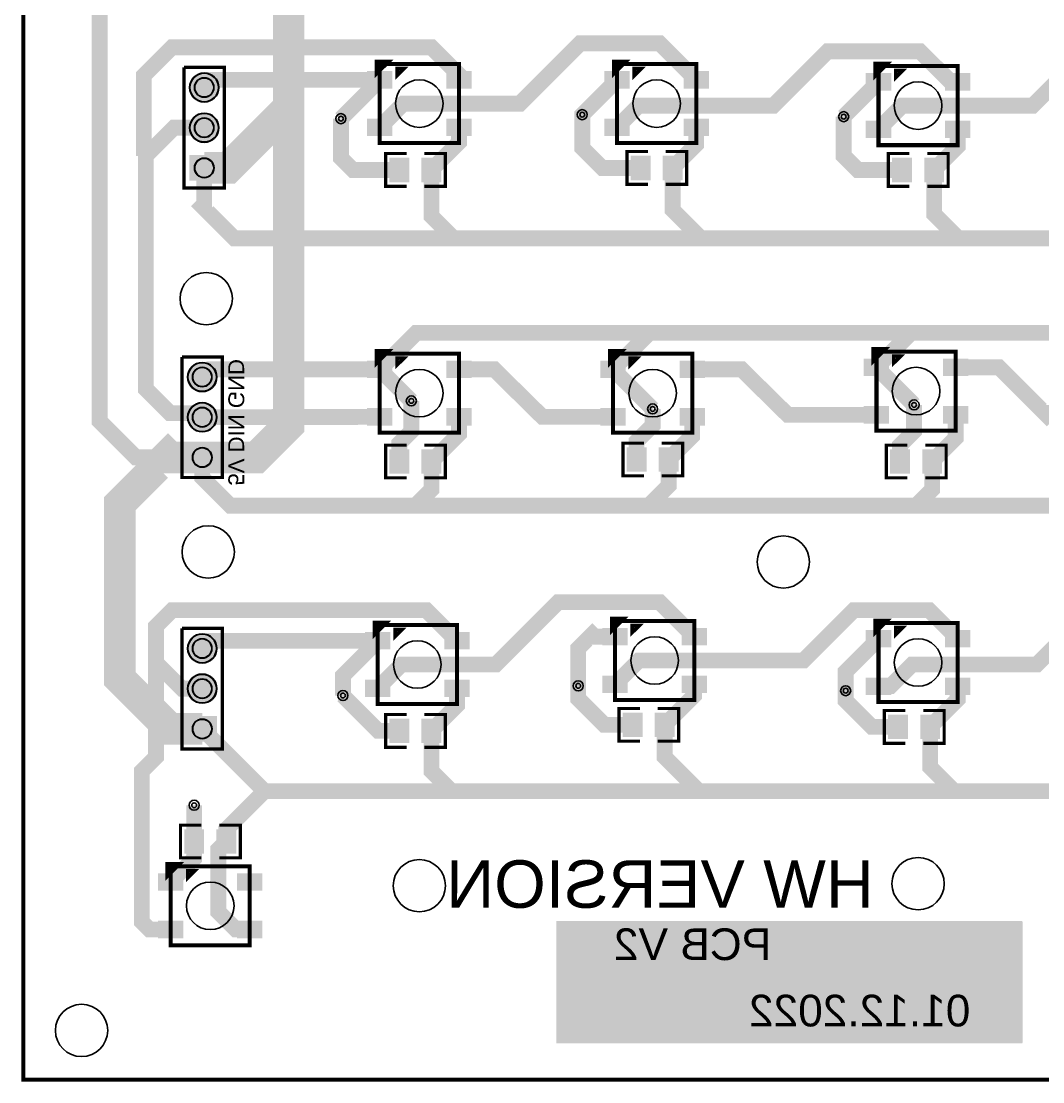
# Model space of a CAD drawing. Extents: x -5 to 8273, y -8273 to 5.
# Drawn here: x -5 to 2535, y -8273 to -5635 of the extents above; entities that cross this region are included whole.
import ezdxf

# ---------------------------------------------------------------- set-up
doc = ezdxf.new("R2010")
doc.units = 9
for name, color, linetype, true_color in [('BoardOutLine', 7, 'Continuous', 0xff00ff), ('BottomLayer', 7, 'Continuous', 0x0000ff), ('BottomSilkLayer', 7, 'Continuous', 0x66cc33), ('BottomSolderMaskLayer', 7, 'Continuous', 0xaa00ff), ('Hole', 7, 'Continuous', 0x222222), ('Multi-Layer', 7, 'Continuous', 0xc0c0c0), ('TopLayer', 7, 'Continuous', 0xff0000), ('TopPasteMaskLayer', 7, 'Continuous', 0x808080), ('TopSilkLayer', 7, 'Continuous', 0xffcc00), ('TopSolderMaskLayer', 7, 'Continuous', 0x800080)]:
    doc.layers.add(name, color=color, linetype=linetype, true_color=true_color)
doc.styles.get("Standard").update_dxf_attribs({"font": 'arial.ttf'})

msp = doc.modelspace()

# ---------------------------------------------------------------- hatches: boundary and pattern name
at = {"layer": 'BottomLayer'}
msp.add_hatch(color=256, dxfattribs=at).paths.add_polyline_path([(1327.5, -7875), (2482.5, -7875), (2482.5, -8175), (1327.5, -8175), (1327.5, -7875)])
at = {"layer": 'BottomSolderMaskLayer'}
for points in [[(413.6, -5800, 1), (486.4, -5800, 1)], [(413.6, -5900, 1), (486.4, -5900, 1)], [(413.4, -6031.9), (413.4, -5968.1), (486.6, -5968.1), (486.6, -6031.9)], [(408.6, -6520, 1), (481.4, -6520, 1)], [(408.6, -6620, 1), (481.4, -6620, 1)], [(408.4, -6751.9), (408.4, -6688.1), (481.6, -6688.1), (481.6, -6751.9)], [(408.6, -7195, 1), (481.4, -7195, 1)], [(408.6, -7295, 1), (481.4, -7295, 1)], [(408.4, -7426.9), (408.4, -7363.1), (481.6, -7363.1), (481.6, -7426.9)], [(1325.5, -7873), (2484.5, -7873), (2484.5, -8177), (1325.5, -8177), (1325.5, -7873)]]:
    msp.add_hatch(color=256, dxfattribs=at).paths.add_polyline_path(points)
at = {"layer": 'Multi-Layer'}
for points in [[(414.6, -5800, 1), (485.4, -5800, 1)], [(414.6, -5900, 1), (485.4, -5900, 1)], [(414.6, -6031), (414.6, -5969), (485.4, -5969), (485.4, -6031)], [(409.6, -6520, 1), (480.4, -6520, 1)], [(409.6, -6620, 1), (480.4, -6620, 1)], [(409.6, -6751), (409.6, -6689), (480.4, -6689), (480.4, -6751)], [(409.6, -7195, 1), (480.4, -7195, 1)], [(409.6, -7295, 1), (480.4, -7295, 1)], [(409.6, -7426), (409.6, -7364), (480.4, -7364), (480.4, -7426)]]:
    msp.add_hatch(color=256, dxfattribs=at).paths.add_polyline_path(points)
at = {"layer": 'TopLayer'}
for points in [[(916.1, -5800.6), (857, -5800.6), (857, -5761.3), (916.1, -5761.3)], [(1112.9, -5800.6), (1053.9, -5800.6), (1053.9, -5761.3), (1112.9, -5761.3)], [(1506.1, -5800.6), (1447, -5800.6), (1447, -5761.3), (1506.1, -5761.3)], [(1702.9, -5800.6), (1643.9, -5800.6), (1643.9, -5761.3), (1702.9, -5761.3)], [(2156.1, -5805.6), (2097, -5805.6), (2097, -5766.3), (2156.1, -5766.3)], [(2352.9, -5805.6), (2293.9, -5805.6), (2293.9, -5766.3), (2352.9, -5766.3)], [(916.1, -5918.7), (857, -5918.7), (857, -5879.4), (916.1, -5879.4)], [(1112.9, -5918.7), (1053.9, -5918.7), (1053.9, -5879.4), (1112.9, -5879.4)], [(1506.1, -5918.7), (1447, -5918.7), (1447, -5879.4), (1506.1, -5879.4)], [(1702.9, -5918.7), (1643.9, -5918.7), (1643.9, -5879.4), (1702.9, -5879.4)], [(2156.1, -5923.7), (2097, -5923.7), (2097, -5884.4), (2156.1, -5884.4)], [(2352.9, -5923.7), (2293.9, -5923.7), (2293.9, -5884.4), (2352.9, -5884.4)], [(957.8, -6033.5), (912.2, -6033.5), (912.2, -5976.5), (957.8, -5976.5)], [(1037.8, -6033.5), (992.2, -6033.5), (992.2, -5976.5), (1037.8, -5976.5)], [(1557.8, -6028.5), (1512.2, -6028.5), (1512.2, -5971.5), (1557.8, -5971.5)], [(1637.8, -6028.5), (1592.2, -6028.5), (1592.2, -5971.5), (1637.8, -5971.5)], [(2207.8, -6033.5), (2162.2, -6033.5), (2162.2, -5976.5), (2207.8, -5976.5)], [(2287.8, -6033.5), (2242.2, -6033.5), (2242.2, -5976.5), (2287.8, -5976.5)], [(916.1, -6520.6), (857, -6520.6), (857, -6481.3), (916.1, -6481.3)], [(1112.9, -6520.6), (1053.9, -6520.6), (1053.9, -6481.3), (1112.9, -6481.3)], [(1496.1, -6520.6), (1437, -6520.6), (1437, -6481.3), (1496.1, -6481.3)], [(1692.9, -6520.6), (1633.9, -6520.6), (1633.9, -6481.3), (1692.9, -6481.3)], [(2151.1, -6515.6), (2092, -6515.6), (2092, -6476.3), (2151.1, -6476.3)], [(2347.9, -6515.6), (2288.9, -6515.6), (2288.9, -6476.3), (2347.9, -6476.3)], [(916.1, -6638.7), (857, -6638.7), (857, -6599.4), (916.1, -6599.4)], [(1112.9, -6638.7), (1053.9, -6638.7), (1053.9, -6599.4), (1112.9, -6599.4)], [(1496.1, -6638.7), (1437, -6638.7), (1437, -6599.4), (1496.1, -6599.4)], [(1692.9, -6638.7), (1633.9, -6638.7), (1633.9, -6599.4), (1692.9, -6599.4)], [(2151.1, -6633.7), (2092, -6633.7), (2092, -6594.4), (2151.1, -6594.4)], [(2347.9, -6633.7), (2288.9, -6633.7), (2288.9, -6594.4), (2347.9, -6594.4)], [(1547.8, -6753.5), (1502.2, -6753.5), (1502.2, -6696.5), (1547.8, -6696.5)], [(1627.8, -6753.5), (1582.2, -6753.5), (1582.2, -6696.5), (1627.8, -6696.5)], [(957.8, -6758.5), (912.2, -6758.5), (912.2, -6701.5), (957.8, -6701.5)], [(1037.8, -6758.5), (992.2, -6758.5), (992.2, -6701.5), (1037.8, -6701.5)], [(2202.8, -6758.5), (2157.2, -6758.5), (2157.2, -6701.5), (2202.8, -6701.5)], [(2282.8, -6758.5), (2237.2, -6758.5), (2237.2, -6701.5), (2282.8, -6701.5)], [(1501.1, -7185.6), (1442, -7185.6), (1442, -7146.3), (1501.1, -7146.3)], [(1697.9, -7185.6), (1638.9, -7185.6), (1638.9, -7146.3), (1697.9, -7146.3)], [(911.1, -7195.6), (852, -7195.6), (852, -7156.3), (911.1, -7156.3)], [(1107.9, -7195.6), (1048.9, -7195.6), (1048.9, -7156.3), (1107.9, -7156.3)], [(2156.1, -7190.6), (2097, -7190.6), (2097, -7151.3), (2156.1, -7151.3)], [(2352.9, -7190.6), (2293.9, -7190.6), (2293.9, -7151.3), (2352.9, -7151.3)], [(911.1, -7313.7), (852, -7313.7), (852, -7274.4), (911.1, -7274.4)], [(1107.9, -7313.7), (1048.9, -7313.7), (1048.9, -7274.4), (1107.9, -7274.4)], [(1501.1, -7303.7), (1442, -7303.7), (1442, -7264.4), (1501.1, -7264.4)], [(1697.9, -7303.7), (1638.9, -7303.7), (1638.9, -7264.4), (1697.9, -7264.4)], [(2156.1, -7308.7), (2097, -7308.7), (2097, -7269.4), (2156.1, -7269.4)], [(2352.9, -7308.7), (2293.9, -7308.7), (2293.9, -7269.4), (2352.9, -7269.4)], [(1537.8, -7413.5), (1492.2, -7413.5), (1492.2, -7356.5), (1537.8, -7356.5)], [(1617.8, -7413.5), (1572.2, -7413.5), (1572.2, -7356.5), (1617.8, -7356.5)], [(957.8, -7428.5), (912.2, -7428.5), (912.2, -7371.5), (957.8, -7371.5)], [(1037.8, -7428.5), (992.2, -7428.5), (992.2, -7371.5), (1037.8, -7371.5)], [(2197.8, -7418.5), (2152.2, -7418.5), (2152.2, -7361.5), (2197.8, -7361.5)], [(2277.8, -7418.5), (2232.2, -7418.5), (2232.2, -7361.5), (2277.8, -7361.5)], [(447.8, -7703.5), (402.2, -7703.5), (402.2, -7646.5), (447.8, -7646.5)], [(527.8, -7703.5), (482.2, -7703.5), (482.2, -7646.5), (527.8, -7646.5)], [(396.1, -7795.6), (337, -7795.6), (337, -7756.3), (396.1, -7756.3)], [(592.9, -7795.6), (533.9, -7795.6), (533.9, -7756.3), (592.9, -7756.3)], [(396.1, -7913.7), (337, -7913.7), (337, -7874.4), (396.1, -7874.4)], [(592.9, -7913.7), (533.9, -7913.7), (533.9, -7874.4), (592.9, -7874.4)], [(1330, -7875), (2485, -7875), (2485, -8175), (1330, -8175), (1330, -7875)]]:
    msp.add_hatch(color=256, dxfattribs=at).paths.add_polyline_path(points)
at = {"layer": 'TopPasteMaskLayer'}
for points in [[(916.1, -5800.6), (857, -5800.6), (857, -5761.3), (916.1, -5761.3)], [(1112.9, -5800.6), (1053.9, -5800.6), (1053.9, -5761.3), (1112.9, -5761.3)], [(1506.1, -5800.6), (1447, -5800.6), (1447, -5761.3), (1506.1, -5761.3)], [(1702.9, -5800.6), (1643.9, -5800.6), (1643.9, -5761.3), (1702.9, -5761.3)], [(2156.1, -5805.6), (2097, -5805.6), (2097, -5766.3), (2156.1, -5766.3)], [(2352.9, -5805.6), (2293.9, -5805.6), (2293.9, -5766.3), (2352.9, -5766.3)], [(916.1, -5918.7), (857, -5918.7), (857, -5879.4), (916.1, -5879.4)], [(1112.9, -5918.7), (1053.9, -5918.7), (1053.9, -5879.4), (1112.9, -5879.4)], [(1506.1, -5918.7), (1447, -5918.7), (1447, -5879.4), (1506.1, -5879.4)], [(1702.9, -5918.7), (1643.9, -5918.7), (1643.9, -5879.4), (1702.9, -5879.4)], [(2156.1, -5923.7), (2097, -5923.7), (2097, -5884.4), (2156.1, -5884.4)], [(2352.9, -5923.7), (2293.9, -5923.7), (2293.9, -5884.4), (2352.9, -5884.4)], [(957.8, -6033.5), (912.2, -6033.5), (912.2, -5976.5), (957.8, -5976.5)], [(1037.8, -6033.5), (992.2, -6033.5), (992.2, -5976.5), (1037.8, -5976.5)], [(1557.8, -6028.5), (1512.2, -6028.5), (1512.2, -5971.5), (1557.8, -5971.5)], [(1637.8, -6028.5), (1592.2, -6028.5), (1592.2, -5971.5), (1637.8, -5971.5)], [(2207.8, -6033.5), (2162.2, -6033.5), (2162.2, -5976.5), (2207.8, -5976.5)], [(2287.8, -6033.5), (2242.2, -6033.5), (2242.2, -5976.5), (2287.8, -5976.5)], [(916.1, -6520.6), (857, -6520.6), (857, -6481.3), (916.1, -6481.3)], [(1112.9, -6520.6), (1053.9, -6520.6), (1053.9, -6481.3), (1112.9, -6481.3)], [(1496.1, -6520.6), (1437, -6520.6), (1437, -6481.3), (1496.1, -6481.3)], [(1692.9, -6520.6), (1633.9, -6520.6), (1633.9, -6481.3), (1692.9, -6481.3)], [(2151.1, -6515.6), (2092, -6515.6), (2092, -6476.3), (2151.1, -6476.3)], [(2347.9, -6515.6), (2288.9, -6515.6), (2288.9, -6476.3), (2347.9, -6476.3)], [(916.1, -6638.7), (857, -6638.7), (857, -6599.4), (916.1, -6599.4)], [(1112.9, -6638.7), (1053.9, -6638.7), (1053.9, -6599.4), (1112.9, -6599.4)], [(1496.1, -6638.7), (1437, -6638.7), (1437, -6599.4), (1496.1, -6599.4)], [(1692.9, -6638.7), (1633.9, -6638.7), (1633.9, -6599.4), (1692.9, -6599.4)], [(2151.1, -6633.7), (2092, -6633.7), (2092, -6594.4), (2151.1, -6594.4)], [(2347.9, -6633.7), (2288.9, -6633.7), (2288.9, -6594.4), (2347.9, -6594.4)], [(1547.8, -6753.5), (1502.2, -6753.5), (1502.2, -6696.5), (1547.8, -6696.5)], [(1627.8, -6753.5), (1582.2, -6753.5), (1582.2, -6696.5), (1627.8, -6696.5)], [(957.8, -6758.5), (912.2, -6758.5), (912.2, -6701.5), (957.8, -6701.5)], [(1037.8, -6758.5), (992.2, -6758.5), (992.2, -6701.5), (1037.8, -6701.5)], [(2202.8, -6758.5), (2157.2, -6758.5), (2157.2, -6701.5), (2202.8, -6701.5)], [(2282.8, -6758.5), (2237.2, -6758.5), (2237.2, -6701.5), (2282.8, -6701.5)], [(1501.1, -7185.6), (1442, -7185.6), (1442, -7146.3), (1501.1, -7146.3)], [(1697.9, -7185.6), (1638.9, -7185.6), (1638.9, -7146.3), (1697.9, -7146.3)], [(911.1, -7195.6), (852, -7195.6), (852, -7156.3), (911.1, -7156.3)], [(1107.9, -7195.6), (1048.9, -7195.6), (1048.9, -7156.3), (1107.9, -7156.3)], [(2156.1, -7190.6), (2097, -7190.6), (2097, -7151.3), (2156.1, -7151.3)], [(2352.9, -7190.6), (2293.9, -7190.6), (2293.9, -7151.3), (2352.9, -7151.3)], [(911.1, -7313.7), (852, -7313.7), (852, -7274.4), (911.1, -7274.4)], [(1107.9, -7313.7), (1048.9, -7313.7), (1048.9, -7274.4), (1107.9, -7274.4)], [(1501.1, -7303.7), (1442, -7303.7), (1442, -7264.4), (1501.1, -7264.4)], [(1697.9, -7303.7), (1638.9, -7303.7), (1638.9, -7264.4), (1697.9, -7264.4)], [(2156.1, -7308.7), (2097, -7308.7), (2097, -7269.4), (2156.1, -7269.4)], [(2352.9, -7308.7), (2293.9, -7308.7), (2293.9, -7269.4), (2352.9, -7269.4)], [(1537.8, -7413.5), (1492.2, -7413.5), (1492.2, -7356.5), (1537.8, -7356.5)], [(1617.8, -7413.5), (1572.2, -7413.5), (1572.2, -7356.5), (1617.8, -7356.5)], [(957.8, -7428.5), (912.2, -7428.5), (912.2, -7371.5), (957.8, -7371.5)], [(1037.8, -7428.5), (992.2, -7428.5), (992.2, -7371.5), (1037.8, -7371.5)], [(2197.8, -7418.5), (2152.2, -7418.5), (2152.2, -7361.5), (2197.8, -7361.5)], [(2277.8, -7418.5), (2232.2, -7418.5), (2232.2, -7361.5), (2277.8, -7361.5)], [(447.8, -7703.5), (402.2, -7703.5), (402.2, -7646.5), (447.8, -7646.5)], [(527.8, -7703.5), (482.2, -7703.5), (482.2, -7646.5), (527.8, -7646.5)], [(396.1, -7795.6), (337, -7795.6), (337, -7756.3), (396.1, -7756.3)], [(592.9, -7795.6), (533.9, -7795.6), (533.9, -7756.3), (592.9, -7756.3)], [(396.1, -7913.7), (337, -7913.7), (337, -7874.4), (396.1, -7874.4)], [(592.9, -7913.7), (533.9, -7913.7), (533.9, -7874.4), (592.9, -7874.4)]]:
    msp.add_hatch(color=256, dxfattribs=at).paths.add_polyline_path(points)
at = {"layer": 'TopSolderMaskLayer'}
for points in [[(413.6, -5800, 1), (486.4, -5800, 1)], [(918.1, -5802.6), (855, -5802.6), (855, -5759.3), (918.1, -5759.3)], [(1114.9, -5802.6), (1051.9, -5802.6), (1051.9, -5759.3), (1114.9, -5759.3)], [(1508.1, -5802.6), (1445, -5802.6), (1445, -5759.3), (1508.1, -5759.3)], [(1704.9, -5802.6), (1641.9, -5802.6), (1641.9, -5759.3), (1704.9, -5759.3)], [(2158.1, -5807.6), (2095, -5807.6), (2095, -5764.3), (2158.1, -5764.3)], [(2354.9, -5807.6), (2291.9, -5807.6), (2291.9, -5764.3), (2354.9, -5764.3)], [(413.6, -5900, 1), (486.4, -5900, 1)], [(918.1, -5920.7), (855, -5920.7), (855, -5877.4), (918.1, -5877.4)], [(1114.9, -5920.7), (1051.9, -5920.7), (1051.9, -5877.4), (1114.9, -5877.4)], [(1508.1, -5920.7), (1445, -5920.7), (1445, -5877.4), (1508.1, -5877.4)], [(1704.9, -5920.7), (1641.9, -5920.7), (1641.9, -5877.4), (1704.9, -5877.4)], [(2158.1, -5925.7), (2095, -5925.7), (2095, -5882.4), (2158.1, -5882.4)], [(2354.9, -5925.7), (2291.9, -5925.7), (2291.9, -5882.4), (2354.9, -5882.4)], [(413.4, -6031.9), (413.4, -5968.1), (486.6, -5968.1), (486.6, -6031.9)], [(959.8, -6035.5), (910.2, -6035.5), (910.2, -5974.5), (959.8, -5974.5)], [(1039.8, -6035.5), (990.2, -6035.5), (990.2, -5974.5), (1039.8, -5974.5)], [(1559.8, -6030.5), (1510.2, -6030.5), (1510.2, -5969.5), (1559.8, -5969.5)], [(1639.8, -6030.5), (1590.2, -6030.5), (1590.2, -5969.5), (1639.8, -5969.5)], [(2209.8, -6035.5), (2160.2, -6035.5), (2160.2, -5974.5), (2209.8, -5974.5)], [(2289.8, -6035.5), (2240.2, -6035.5), (2240.2, -5974.5), (2289.8, -5974.5)], [(408.6, -6520, 1), (481.4, -6520, 1)], [(918.1, -6522.6), (855, -6522.6), (855, -6479.3), (918.1, -6479.3)], [(1114.9, -6522.6), (1051.9, -6522.6), (1051.9, -6479.3), (1114.9, -6479.3)], [(1498.1, -6522.6), (1435, -6522.6), (1435, -6479.3), (1498.1, -6479.3)], [(1694.9, -6522.6), (1631.9, -6522.6), (1631.9, -6479.3), (1694.9, -6479.3)], [(2153.1, -6517.6), (2090, -6517.6), (2090, -6474.3), (2153.1, -6474.3)], [(2349.9, -6517.6), (2286.9, -6517.6), (2286.9, -6474.3), (2349.9, -6474.3)], [(408.6, -6620, 1), (481.4, -6620, 1)], [(2153.1, -6635.7), (2090, -6635.7), (2090, -6592.4), (2153.1, -6592.4)], [(2349.9, -6635.7), (2286.9, -6635.7), (2286.9, -6592.4), (2349.9, -6592.4)], [(918.1, -6640.7), (855, -6640.7), (855, -6597.4), (918.1, -6597.4)], [(1114.9, -6640.7), (1051.9, -6640.7), (1051.9, -6597.4), (1114.9, -6597.4)], [(1498.1, -6640.7), (1435, -6640.7), (1435, -6597.4), (1498.1, -6597.4)], [(1694.9, -6640.7), (1631.9, -6640.7), (1631.9, -6597.4), (1694.9, -6597.4)], [(408.4, -6751.9), (408.4, -6688.1), (481.6, -6688.1), (481.6, -6751.9)], [(1549.8, -6755.5), (1500.2, -6755.5), (1500.2, -6694.5), (1549.8, -6694.5)], [(1629.8, -6755.5), (1580.2, -6755.5), (1580.2, -6694.5), (1629.8, -6694.5)], [(959.8, -6760.5), (910.2, -6760.5), (910.2, -6699.5), (959.8, -6699.5)], [(1039.8, -6760.5), (990.2, -6760.5), (990.2, -6699.5), (1039.8, -6699.5)], [(2204.8, -6760.5), (2155.2, -6760.5), (2155.2, -6699.5), (2204.8, -6699.5)], [(2284.8, -6760.5), (2235.2, -6760.5), (2235.2, -6699.5), (2284.8, -6699.5)], [(1503.1, -7187.6), (1440, -7187.6), (1440, -7144.3), (1503.1, -7144.3)], [(1699.9, -7187.6), (1636.9, -7187.6), (1636.9, -7144.3), (1699.9, -7144.3)], [(408.6, -7195, 1), (481.4, -7195, 1)], [(913.1, -7197.6), (850, -7197.6), (850, -7154.3), (913.1, -7154.3)], [(1109.9, -7197.6), (1046.9, -7197.6), (1046.9, -7154.3), (1109.9, -7154.3)], [(2158.1, -7192.6), (2095, -7192.6), (2095, -7149.3), (2158.1, -7149.3)], [(2354.9, -7192.6), (2291.9, -7192.6), (2291.9, -7149.3), (2354.9, -7149.3)], [(408.6, -7295, 1), (481.4, -7295, 1)], [(913.1, -7315.7), (850, -7315.7), (850, -7272.4), (913.1, -7272.4)], [(1109.9, -7315.7), (1046.9, -7315.7), (1046.9, -7272.4), (1109.9, -7272.4)], [(1503.1, -7305.7), (1440, -7305.7), (1440, -7262.4), (1503.1, -7262.4)], [(1699.9, -7305.7), (1636.9, -7305.7), (1636.9, -7262.4), (1699.9, -7262.4)], [(2158.1, -7310.7), (2095, -7310.7), (2095, -7267.4), (2158.1, -7267.4)], [(2354.9, -7310.7), (2291.9, -7310.7), (2291.9, -7267.4), (2354.9, -7267.4)], [(1539.8, -7415.5), (1490.2, -7415.5), (1490.2, -7354.5), (1539.8, -7354.5)], [(1619.8, -7415.5), (1570.2, -7415.5), (1570.2, -7354.5), (1619.8, -7354.5)], [(408.4, -7426.9), (408.4, -7363.1), (481.6, -7363.1), (481.6, -7426.9)], [(959.8, -7430.5), (910.2, -7430.5), (910.2, -7369.5), (959.8, -7369.5)], [(1039.8, -7430.5), (990.2, -7430.5), (990.2, -7369.5), (1039.8, -7369.5)], [(2199.8, -7420.5), (2150.2, -7420.5), (2150.2, -7359.5), (2199.8, -7359.5)], [(2279.8, -7420.5), (2230.2, -7420.5), (2230.2, -7359.5), (2279.8, -7359.5)], [(449.8, -7705.5), (400.2, -7705.5), (400.2, -7644.5), (449.8, -7644.5)], [(529.8, -7705.5), (480.2, -7705.5), (480.2, -7644.5), (529.8, -7644.5)], [(398.1, -7797.6), (335, -7797.6), (335, -7754.3), (398.1, -7754.3)], [(594.9, -7797.6), (531.9, -7797.6), (531.9, -7754.3), (594.9, -7754.3)], [(398.1, -7915.7), (335, -7915.7), (335, -7872.4), (398.1, -7872.4)], [(594.9, -7915.7), (531.9, -7915.7), (531.9, -7872.4), (594.9, -7872.4)], [(1325.5, -7873), (2484.5, -7873), (2484.5, -8177), (1325.5, -8177), (1325.5, -7873)]]:
    msp.add_hatch(color=256, dxfattribs=at).paths.add_polyline_path(points)

# ---------------------------------------------------------------- linework, layer by layer
at = {"layer": 'BoardOutLine', "const_width": 10}
msp.add_lwpolyline([(0, 0), (8267.7, 0), (8267.7, -8267.7), (0, -8267.7), (0, 0)], close=True, dxfattribs=at)
at = {"layer": 'BottomLayer', "const_width": 78.7}
for points in [[(660, -5240), (660, -5850), (510, -6000), (450, -6000)], [(660, -5850), (660, -6640), (580, -6720), (445, -6720)], [(445, -7395), (365, -7395), (240, -7270), (240, -6835), (360, -6715), (365, -6720), (445, -6720)]]:
    msp.add_lwpolyline(points, dxfattribs=at)
at = {"layer": 'BottomSolderMaskLayer'}
for centre, radius in [((450, -5800), 36.4), ((450, -5800), 24.3), ((450, -5900), 36.4), ((450, -5900), 24.3), ((450, -6000), 24.4), ((445, -6520), 36.4), ((445, -6520), 24.3), ((445, -6620), 36.4), ((445, -6620), 24.3), ((445, -6720), 24.4), ((445, -7195), 36.4), ((445, -7195), 24.3), ((445, -7295), 36.4), ((445, -7295), 24.3), ((445, -7395), 24.4)]:
    msp.add_circle(centre, radius, dxfattribs=at)
at = {"layer": 'Hole'}
for centre in [(790, -5877.5), (1390, -5867.5), (2040, -5872.5), (965, -6579.4), (1565, -6599.4), (2215, -6589.4), (1380, -7288.1), (2045, -7300.1), (795, -7312.1), (425, -7585)]:
    msp.add_circle(centre, 6, dxfattribs=at)
at = {"layer": 'Multi-Layer'}
for centre, radius in [((450, -5800), 35.4), ((450, -5800), 23.6), ((1390, -5867.5), 12.5), ((450, -5900), 35.4), ((450, -5900), 23.6), ((790, -5877.5), 12.5), ((2040, -5872.5), 12.5), ((450, -6000), 23.6), ((455, -6325), 65), ((445, -6520), 35.4), ((445, -6520), 23.6), ((965, -6579.4), 12.5), ((445, -6620), 35.4), ((1565, -6599.4), 12.5), ((2215, -6589.4), 12.5), ((445, -6620), 23.6), ((445, -6720), 23.6), ((460, -6955), 65), ((1890, -6980), 65), ((445, -7195), 35.4), ((445, -7195), 23.6), ((445, -7295), 35.4), ((445, -7295), 23.6), ((1380, -7288.1), 12.5), ((795, -7312.1), 12.5), ((2045, -7300.1), 12.5), ((445, -7395), 23.6), ((425, -7585), 12.5), ((985, -7785), 65), ((2225, -7780), 65), ((145, -8145), 65)]:
    msp.add_circle(centre, radius, dxfattribs=at)
at = {"layer": 'TopLayer'}
for points, const_width in [([(190, -5255), (190, -6630), (280, -6720), (445, -6720)], 40), ([(1673.4, -5780.9), (1582.5, -5690), (1385, -5690), (1235, -5840), (945.6, -5840), (886.6, -5899.1)], 39.4), ([(1083.4, -5780.9), (1083.4, -5768.4), (1015, -5700), (370, -5700), (300, -5770), (300, -5970)], 39.4), ([(2323.4, -5785.9), (2306, -5785.9), (2230, -5710), (2000, -5710), (1865, -5845), (1530.6, -5845), (1476.6, -5899.1)], 39.4), ([(2953.4, -5785.9), (2953.4, -5748.4), (2905, -5700), (2655, -5700), (2510, -5845), (2185.6, -5845), (2126.6, -5904.1)], 39.4), ([(450, -5800), (469.1, -5780.9), (886.6, -5780.9)], 39.4), ([(790, -5877.5), (790, -5877.5), (886.6, -5780.9)], 39.4), ([(1535, -6000), (1440, -6000), (1390, -5950), (1390, -5867.5), (1476.6, -5780.9)], 39.4), ([(2040, -5872.5), (2040, -5872.5), (2126.6, -5785.9)], 39.4), ([(2185, -6005), (2075, -6005), (2040, -5970), (2040, -5872.5)], 39.4), ([(450, -5900), (375, -5900), (305, -5970), (305, -6550), (365, -6610), (435, -6610), (445, -6620)], 39.4), ([(935, -6005), (820, -6005), (790, -5975), (790, -5877.5)], 39.4), ([(1015, -6005), (1083.4, -5936.6), (1083.4, -5899.1)], 39.4), ([(1615, -6000), (1673.4, -5941.6), (1673.4, -5899.1)], 39.4), ([(2265, -6005), (2323.4, -5946.6), (2323.4, -5904.1)], 39.4), ([(1070, -6175), (525, -6175), (445, -6095), (450, -6090), (450, -6000)], 39.4), ([(1685, -6175), (1070, -6175), (1015, -6120), (1015, -6005)], 39.4), ([(2325, -6175), (1685, -6175), (1615, -6105), (1615, -6000)], 39.4), ([(2955, -6175), (2325, -6175), (2265, -6115), (2265, -6005)], 39.4), ([(1557.5, -6410), (977.5, -6410), (886.6, -6500.9)], 39.4), ([(2207.5, -6410), (1557.5, -6410), (1466.6, -6500.9)], 39.4), ([(2837.5, -6410), (2207.5, -6410), (2121.6, -6495.9)], 39.4), ([(445, -6520), (464.1, -6500.9), (886.6, -6500.9)], 39.4), ([(965, -6579.4), (965, -6579.4), (886.6, -6500.9)], 39.4), ([(1083.4, -6500.9), (1171, -6500.9), (1291, -6619.1), (1466.6, -6619.1)], 39.4), ([(1565, -6599.4), (1565, -6599.4), (1466.6, -6500.9)], 39.4), ([(1663.4, -6500.9), (1786, -6500.9), (1901, -6614.1), (2121.6, -6614.1)], 39.4), ([(2215, -6589.4), (2215, -6589.4), (2121.6, -6495.9)], 39.4), ([(2318.4, -6495.9), (2426, -6495.9), (2545, -6615), (2551, -6609.1), (2756.6, -6609.1)], 39.4), ([(935, -6730), (935, -6685), (965, -6655), (965, -6579.4)], 39.4), ([(1525, -6725), (1525, -6680), (1565, -6640), (1565, -6599.4)], 39.4), ([(2180, -6730), (2180, -6690), (2215, -6655), (2215, -6589.4)], 39.4), ([(445, -6620), (886.6, -6619.1)], 39.4), ([(1015, -6730), (1083.4, -6661.6), (1083.4, -6619.1)], 39.4), ([(1605, -6725), (1663.4, -6666.6), (1663.4, -6619.1)], 39.4), ([(2260, -6730), (2318.4, -6671.6), (2318.4, -6614.1)], 39.4), ([(445, -6720), (445, -6770), (515, -6840), (975, -6840), (1015, -6800), (1015, -6730)], 39.4), ([(975, -6840), (1555, -6840), (1605, -6790), (1605, -6725)], 39.4), ([(1555, -6840), (2220, -6840), (2260, -6800), (2260, -6730)], 39.4), ([(2220, -6840), (2840, -6840), (2890, -6790), (2885, -6785), (2885, -6725)], 39.4), ([(1668.4, -7165.9), (1582.5, -7080), (1330, -7080), (1175, -7235), (940.6, -7235), (881.6, -7294)], 39.4), ([(1078.4, -7175.9), (1002.5, -7100), (370, -7100), (330, -7140), (330, -7230), (395, -7295), (445, -7295)], 39.4), ([(2323.4, -7170.9), (2252.5, -7100), (2065, -7100), (1940, -7225), (1530.6, -7225), (1471.6, -7284)], 39.4), ([(2958.4, -7175.9), (2877.5, -7095), (2660, -7095), (2520, -7235), (2210, -7235), (2156, -7289), (2126.6, -7289)], 39.4), ([(1380, -7288.1), (1380, -7195), (1415, -7160), (1421, -7165.9), (1471.6, -7165.9)], 39.4), ([(445, -7195), (464.1, -7175.9), (881.6, -7175.9)], 39.4), ([(795, -7312.1), (795, -7262.5), (881.6, -7175.9)], 39.4), ([(2045, -7300.1), (2045, -7252.5), (2126.6, -7170.9)], 39.4), ([(366.6, -7894), (314.1, -7894), (295, -7875), (295, -7500), (330, -7465), (330, -7230)], 39.4), ([(1015, -7400), (1078.4, -7336.6), (1078.4, -7294)], 39.4), ([(1515, -7385), (1445, -7385), (1380, -7320), (1380, -7288.1)], 39.4), ([(1595, -7385), (1668.4, -7311.6), (1668.4, -7284)], 39.4), ([(2255, -7390), (2323.4, -7321.6), (2323.4, -7289)], 39.4), ([(935, -7400), (882.9, -7400), (795, -7312.1)], 39.4), ([(2175, -7390), (2110, -7390), (2045, -7325), (2045, -7300.1)], 39.4), ([(1065, -7550), (600, -7550), (445, -7395)], 39.4), ([(1680, -7550), (1065, -7550), (1015, -7500), (1015, -7400)], 39.4), ([(2315, -7550), (1680, -7550), (1600, -7470), (1595, -7465), (1595, -7385)], 39.4), ([(2920, -7550), (2315, -7550), (2255, -7490), (2255, -7390)], 39.4), ([(505, -7675), (505, -7645), (600, -7550)], 39.4), ([(425, -7675), (425, -7585)], 39.4), ([(366.6, -7776), (425, -7717.5), (425, -7675)], 39.4), ([(563.4, -7894), (529.1, -7894), (485, -7850), (485, -7695), (505, -7675)], 39.4)]:
    msp.add_lwpolyline(points, dxfattribs=dict(at, const_width=const_width))
at = {"layer": 'TopSilkLayer'}
for points, const_width in [([(400, -5975), (400, -6050), (500, -6050), (500, -5750), (400, -5750)], 8), ([(400, -5750), (400, -5975)], 7.99), ([(953.2, -5964.3), (901.2, -5964.3), (901.2, -6045.8), (953.2, -6045.8)], 7.87), ([(997.7, -5964.3), (1049.7, -5964.3), (1049.7, -6045.8), (997.7, -6045.8)], 7.87), ([(1553.2, -5959.3), (1501.2, -5959.3), (1501.2, -6040.8), (1553.2, -6040.8)], 7.87), ([(1597.7, -5959.3), (1649.7, -5959.3), (1649.7, -6040.8), (1597.7, -6040.8)], 7.87), ([(2203.2, -5964.3), (2151.2, -5964.3), (2151.2, -6045.8), (2203.2, -6045.8)], 7.87), ([(2247.7, -5964.3), (2299.7, -5964.3), (2299.7, -6045.8), (2247.7, -6045.8)], 7.87), ([(395, -6695), (395, -6770), (495, -6770), (495, -6470), (395, -6470)], 8), ([(395, -6470), (395, -6695)], 7.99), ([(953.2, -6689.3), (901.2, -6689.3), (901.2, -6770.8), (953.2, -6770.8)], 7.87), ([(997.7, -6689.3), (1049.7, -6689.3), (1049.7, -6770.8), (997.7, -6770.8)], 7.87), ([(1543.2, -6684.3), (1491.2, -6684.3), (1491.2, -6765.8), (1543.2, -6765.8)], 7.87), ([(1587.7, -6684.3), (1639.7, -6684.3), (1639.7, -6765.8), (1587.7, -6765.8)], 7.87), ([(2198.2, -6689.3), (2146.2, -6689.3), (2146.2, -6770.8), (2198.2, -6770.8)], 7.87), ([(2242.7, -6689.3), (2294.7, -6689.3), (2294.7, -6770.8), (2242.7, -6770.8)], 7.87), ([(395, -7370), (395, -7445), (495, -7445), (495, -7145), (395, -7145)], 8), ([(395, -7145), (395, -7370)], 7.99), ([(953.2, -7359.3), (901.2, -7359.3), (901.2, -7440.8), (953.2, -7440.8)], 7.87), ([(997.7, -7359.3), (1049.7, -7359.3), (1049.7, -7440.8), (997.7, -7440.8)], 7.87), ([(1533.2, -7344.3), (1481.2, -7344.3), (1481.2, -7425.8), (1533.2, -7425.8)], 7.87), ([(1577.7, -7344.3), (1629.7, -7344.3), (1629.7, -7425.8), (1577.7, -7425.8)], 7.87), ([(2193.2, -7349.3), (2141.2, -7349.3), (2141.2, -7430.8), (2193.2, -7430.8)], 7.87), ([(2237.7, -7349.3), (2289.7, -7349.3), (2289.7, -7430.8), (2237.7, -7430.8)], 7.87), ([(443.2, -7634.3), (391.2, -7634.3), (391.2, -7715.8), (443.2, -7715.8)], 7.87), ([(487.7, -7634.3), (539.7, -7634.3), (539.7, -7715.8), (487.7, -7715.8)], 7.87)]:
    msp.add_lwpolyline(points, dxfattribs=dict(at, const_width=const_width))
at = {"layer": 'TopSilkLayer', "const_width": 10}
for points in [[(878.7, -5765.2), (878.7, -5735.7), (908.3, -5735.7), (878.7, -5765.2)], [(1083.4, -5938.4), (886.6, -5938.4), (886.6, -5741.6), (1083.4, -5741.6), (1083.4, -5938.4)], [(929.9, -5769.1), (929.9, -5753.4), (945.7, -5753.4), (929.9, -5769.1)], [(1468.7, -5765.2), (1468.7, -5735.7), (1498.3, -5735.7), (1468.7, -5765.2)], [(1673.4, -5938.4), (1476.6, -5938.4), (1476.6, -5741.6), (1673.4, -5741.6), (1673.4, -5938.4)], [(1519.9, -5769.1), (1519.9, -5753.4), (1535.7, -5753.4), (1519.9, -5769.1)], [(2118.7, -5770.2), (2118.7, -5740.7), (2148.3, -5740.7), (2118.7, -5770.2)], [(2323.4, -5943.4), (2126.6, -5943.4), (2126.6, -5746.6), (2323.4, -5746.6), (2323.4, -5943.4)], [(2169.9, -5774.1), (2169.9, -5758.4), (2185.7, -5758.4), (2169.9, -5774.1)], [(878.7, -6485.2), (878.7, -6455.7), (908.3, -6455.7), (878.7, -6485.2)], [(1083.4, -6658.4), (886.6, -6658.4), (886.6, -6461.6), (1083.4, -6461.6), (1083.4, -6658.4)], [(1458.7, -6485.2), (1458.7, -6455.7), (1488.3, -6455.7), (1458.7, -6485.2)], [(1663.4, -6658.4), (1466.6, -6658.4), (1466.6, -6461.6), (1663.4, -6461.6), (1663.4, -6658.4)], [(2113.7, -6480.2), (2113.7, -6450.7), (2143.3, -6450.7), (2113.7, -6480.2)], [(2318.4, -6653.4), (2121.6, -6653.4), (2121.6, -6456.6), (2318.4, -6456.6), (2318.4, -6653.4)], [(929.9, -6489.1), (929.9, -6473.4), (945.7, -6473.4), (929.9, -6489.1)], [(1509.9, -6489.1), (1509.9, -6473.4), (1525.7, -6473.4), (1509.9, -6489.1)], [(2164.9, -6484.1), (2164.9, -6468.4), (2180.7, -6468.4), (2164.9, -6484.1)], [(1463.7, -7150.2), (1463.7, -7120.7), (1493.3, -7120.7), (1463.7, -7150.2)], [(2118.7, -7155.2), (2118.7, -7125.7), (2148.3, -7125.7), (2118.7, -7155.2)], [(873.7, -7160.2), (873.7, -7130.7), (903.3, -7130.7), (873.7, -7160.2)], [(1078.4, -7333.4), (881.6, -7333.4), (881.6, -7136.6), (1078.4, -7136.6), (1078.4, -7333.4)], [(924.9, -7164.1), (924.9, -7148.4), (940.7, -7148.4), (924.9, -7164.1)], [(1668.4, -7323.4), (1471.6, -7323.4), (1471.6, -7126.6), (1668.4, -7126.6), (1668.4, -7323.4)], [(1514.9, -7154.1), (1514.9, -7138.4), (1530.7, -7138.4), (1514.9, -7154.1)], [(2323.4, -7328.4), (2126.6, -7328.4), (2126.6, -7131.6), (2323.4, -7131.6), (2323.4, -7328.4)], [(2169.9, -7159.1), (2169.9, -7143.4), (2185.7, -7143.4), (2169.9, -7159.1)], [(358.7, -7760.2), (358.7, -7730.7), (388.3, -7730.7), (358.7, -7760.2)], [(563.4, -7933.4), (366.6, -7933.4), (366.6, -7736.6), (563.4, -7736.6), (563.4, -7933.4)], [(409.9, -7764.1), (409.9, -7748.4), (425.7, -7748.4), (409.9, -7764.1)]]:
    msp.add_lwpolyline(points, close=True, dxfattribs=at)
at = {"layer": 'TopSilkLayer'}
for centre in [(985, -5840), (1575, -5840), (2225, -5845), (985, -6560), (1565, -6560), (2220, -6555), (1570, -7225), (2225, -7230), (980, -7235), (465, -7835)]:
    msp.add_circle(centre, 59.1, dxfattribs=at)
at = {"layer": 'TopSolderMaskLayer'}
for centre, radius in [((450, -5800), 36.4), ((450, -5800), 24.3), ((450, -5900), 36.4), ((450, -5900), 24.3), ((450, -6000), 24.4), ((445, -6520), 36.4), ((445, -6520), 24.3), ((445, -6620), 36.4), ((445, -6620), 24.3), ((445, -6720), 24.4), ((445, -7195), 36.4), ((445, -7195), 24.3), ((445, -7295), 36.4), ((445, -7295), 24.3), ((445, -7395), 24.4)]:
    msp.add_circle(centre, radius, dxfattribs=at)

# ---------------------------------------------------------------- texts
at = {"layer": 'BottomSilkLayer', "text_generation_flag": 2}
msp.add_text('5V DIN GND', height=39.37, rotation=270, dxfattribs=at).set_placement((510, -6790))
for s, height, p in [('HW VERSION', 118.11, (2115, -7840)), ('PCB V2', 78.74, (1860, -7970)), ('01.12.2022', 78.74, (2355, -8135))]:
    msp.add_text(s, height=height, dxfattribs=at).set_placement(p)

doc.saveas('drawing.dxf')
